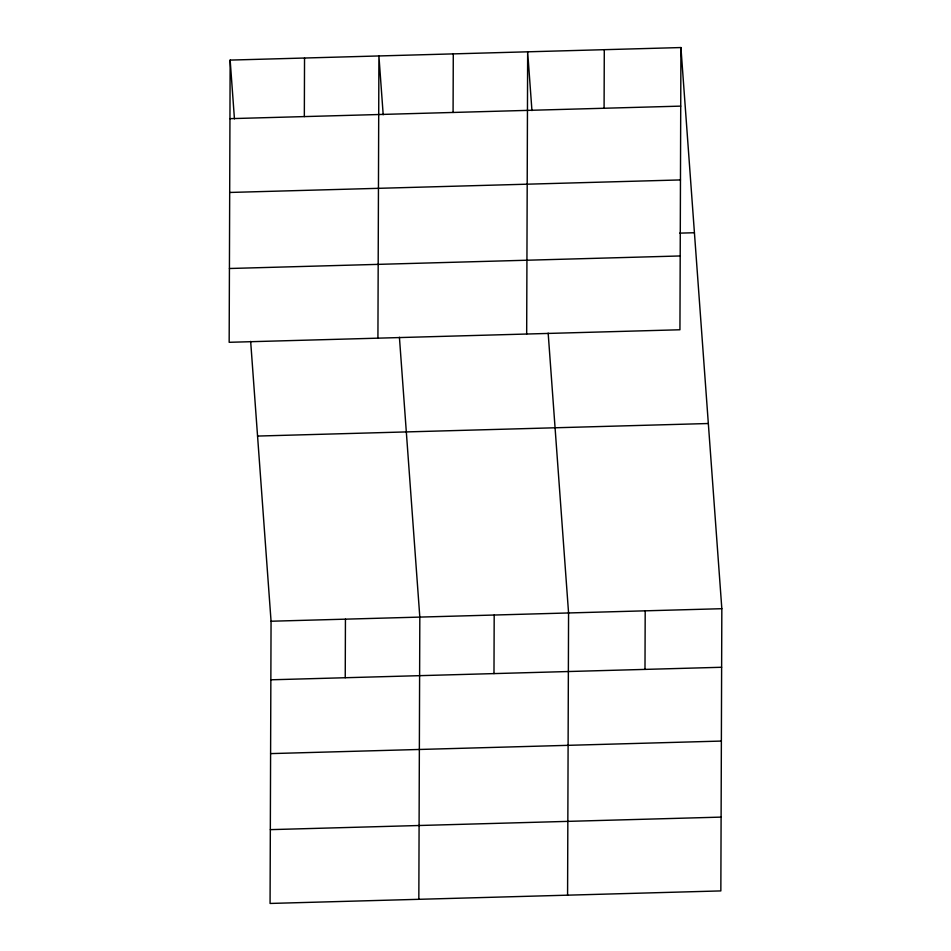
<?xml version="1.0" encoding="UTF-8"?>
<svg xmlns="http://www.w3.org/2000/svg" width="951" height="951" viewBox="0 0 951 951"><rect width="100%" height="100%" fill="white"/><g stroke="black" fill="none" stroke-linecap="round" stroke-linejoin="round"><path stroke-width="1.43" d="M230.154 60.091L229.167 342.301L679.941 329.771L680.928 47.55L230.154 60.091L234.445 118.875M250.66 341.397L271.059 621.229L270.072 903.45L720.846 890.909L721.833 608.699L680.928 47.55M304.332 116.593L304.534 58.023M345.237 677.73L345.439 619.16M377.927 338.164L378.914 55.954L383.194 114.738M418.832 899.313L419.819 617.092L399.42 337.26M453.08 112.456L453.282 53.886M493.985 673.593L494.187 615.024M526.676 334.027L527.662 51.818L531.942 110.601M567.581 895.176L568.567 612.955L548.168 333.123M604.087 108.248L604.289 49.678M644.992 669.397L645.194 610.827M229.952 118.661L680.714 106.12M229.69 192.459L680.464 179.929M679.68 233.138L694.42 232.733M229.429 268.503L680.191 255.962M257.566 436.057L708.329 423.516M271.059 621.229L721.833 608.699M270.857 679.799L721.619 667.269M270.595 753.608L721.369 741.067M270.334 829.641L721.096 817.111"/></g></svg>
